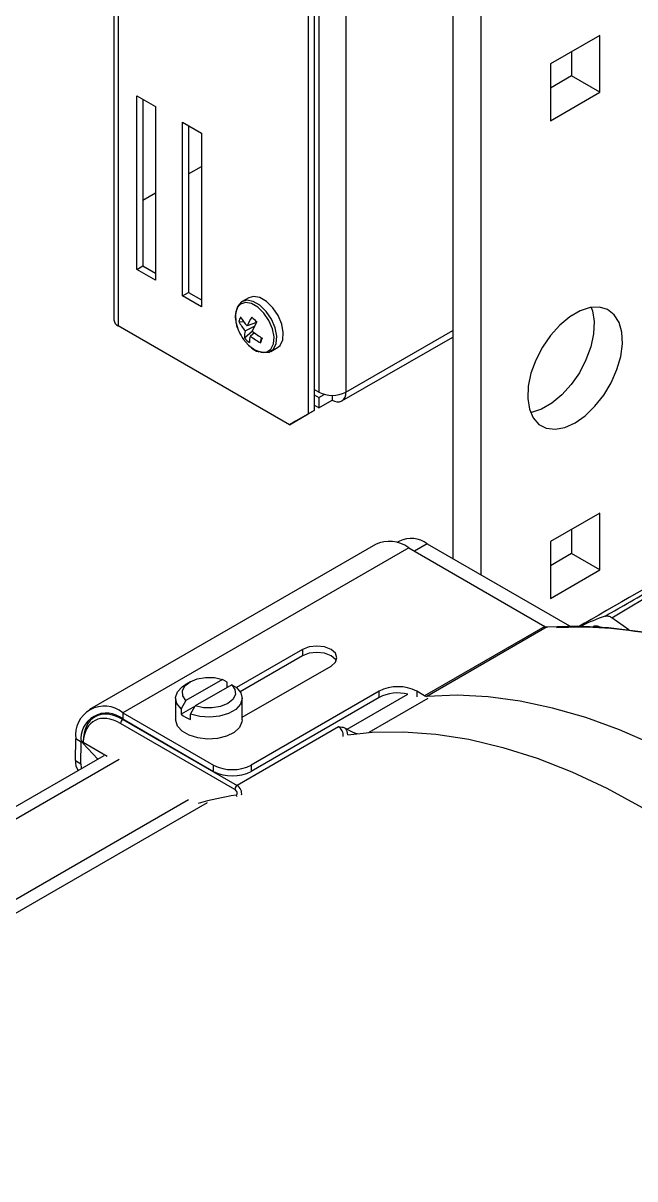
# Model space of a CAD drawing. Extents: x 7 to 135, y 1 to 99.
# Drawn here: x 91.56 to 94.44, y 81.06 to 86.49 of the extents above; entities that cross this region are included whole.
import ezdxf

# ---------------------------------------------------------------- set-up
doc = ezdxf.new("R2010")
doc.units = 0
doc.header["$MEASUREMENT"] = 0
doc.layers.add('OBJECT', color=7, linetype='CONTINUOUS')

msp = doc.modelspace()

# ---------------------------------------------------------------- linework, layer by layer
at = {"layer": 'OBJECT'}
for p, q in [((91.9903, 90.6275), (91.9903, 85.0955)), ((92.0108, 90.599), (92.0108, 85.0669)), ((92.9035, 89.9815), (92.9035, 84.6536)), ((92.9318, 89.9978), (92.9318, 84.6699)), ((92.953, 89.9366), (92.953, 84.7556)), ((93.0803, 89.9366), (93.0803, 84.7556)), ((93.5824, 89.1241), (93.5824, 83.9737)), ((93.7153, 89.0473), (93.7153, 83.897)), ((94.2732, 86.4331), (94.0413, 86.2992)), ((94.2732, 86.1653), (94.2732, 86.4331)), ((94.1403, 86.3564), (94.1403, 86.2421)), ((94.0413, 86.2992), (94.0413, 86.0314)), ((94.1403, 86.2421), (94.0413, 86.1849)), ((94.2732, 86.1653), (94.1403, 86.2421)), ((92.0974, 86.1494), (92.1858, 86.0984)), ((92.0974, 85.3329), (92.0974, 86.1494)), ((92.1257, 86.1331), (92.1257, 85.3492)), ((94.0413, 86.0314), (94.2732, 86.1653)), ((92.1858, 86.0984), (92.1858, 85.2818)), ((92.3131, 86.0249), (92.4015, 85.9739)), ((92.3131, 85.2084), (92.3131, 86.0249)), ((92.3414, 86.0086), (92.3414, 85.2247)), ((92.4015, 85.9739), (92.4015, 85.1573)), ((92.3414, 85.7823), (92.4015, 85.817)), ((92.1257, 85.6578), (92.1858, 85.6925)), ((92.0974, 85.3329), (92.1257, 85.3492)), ((92.1858, 85.2818), (92.0974, 85.3329)), ((92.1257, 85.3492), (92.1858, 85.3145)), ((92.3131, 85.2084), (92.3414, 85.2247)), ((92.4015, 85.1573), (92.3131, 85.2084)), ((92.3414, 85.2247), (92.4015, 85.19)), ((92.6239, 85.1992), (92.5932, 85.1814)), ((92.578, 85.0872), (92.6004, 85.0861)), ((92.6607, 85.0839), (92.6158, 85.067)), ((92.6586, 85.0831), (92.6602, 85.0831)), ((92.8152, 84.6025), (92.0108, 85.0669)), ((92.604, 85.0109), (92.641, 85.0444)), ((92.6074, 85.0435), (92.6509, 85.0658)), ((92.6507, 85.0346), (92.632, 85.0196)), ((93.0803, 84.7556), (93.5824, 85.0455)), ((92.5997, 85.0039), (92.6225, 84.9772)), ((92.68, 84.9878), (92.6843, 85.0118)), ((93.0617, 84.7144), (93.5824, 85.015)), ((92.7282, 84.9476), (92.7589, 84.9653)), ((92.953, 84.7556), (92.9318, 84.7679)), ((92.9318, 84.7434), (92.953, 84.7311)), ((92.953, 84.7311), (92.9779, 84.7455)), ((92.953, 84.7311), (92.953, 84.6822)), ((92.953, 84.6822), (93.0167, 84.7189)), ((93.0167, 84.7404), (93.0167, 84.7189)), ((92.8152, 84.6025), (92.9035, 84.6536)), ((92.9318, 84.6699), (92.8434, 84.6189)), ((92.9035, 84.6536), (92.9318, 84.6699)), ((92.953, 84.6822), (92.9318, 84.6944)), ((92.8434, 84.6189), (92.8152, 84.6025)), ((94.2732, 84.1876), (94.0413, 84.0538)), ((94.2732, 83.9198), (94.2732, 84.1876)), ((94.1403, 84.1109), (94.1403, 83.9966)), ((93.3326, 84.0558), (93.3199, 84.0485)), ((94.0413, 84.0538), (94.0413, 83.7859)), ((94.3305, 83.6955), (94.9391, 84.0605)), ((93.2191, 84.04), (91.8756, 83.2645)), ((93.3756, 84.0245), (92.0321, 83.249)), ((93.3756, 84.0245), (94.0159, 83.6549)), ((93.4626, 84.0429), (93.4032, 84.0086)), ((93.4626, 84.0429), (94.1309, 83.657)), ((94.1403, 83.9966), (94.0413, 83.9394)), ((94.2732, 83.9198), (94.1403, 83.9966)), ((94.0413, 83.7859), (94.2732, 83.9198)), ((94.4108, 83.6386), (94.3305, 83.6955)), ((94.0159, 83.6549), (93.4502, 83.3283)), ((94.0271, 83.6519), (93.4614, 83.3253)), ((92.8766, 83.546), (92.5671, 83.3674)), ((92.8766, 83.5166), (92.584, 83.3477)), ((92.8766, 83.546), (92.8766, 83.5166)), ((92.593, 83.2272), (93.0109, 83.4684)), ((92.5006, 83.4051), (92.329, 83.3061)), ((92.5231, 83.3928), (92.5006, 83.4051)), ((92.3482, 83.3941), (92.3262, 83.3814)), ((92.5445, 83.3798), (92.3729, 83.2808)), ((92.5231, 83.3675), (92.5231, 83.3928)), ((92.5445, 83.3798), (92.567, 83.3675)), ((93.2365, 83.3497), (92.6354, 83.0027)), ((93.2365, 83.3203), (93.2365, 83.3497)), ((93.4502, 83.3283), (93.4133, 83.3497)), ((93.4133, 83.3497), (93.4133, 83.3242)), ((92.2805, 83.3176), (92.2805, 83.2154)), ((92.329, 83.3061), (92.3065, 83.2678)), ((92.593, 83.2154), (92.593, 83.3176)), ((93.2365, 83.3203), (92.6354, 82.9733)), ((93.0861, 83.1711), (93.3719, 83.3361)), ((93.466, 83.3164), (93.1886, 83.1562)), ((91.9284, 83.2451), (91.901, 83.2293)), ((92.0321, 83.249), (92.4587, 83.0027)), ((92.0321, 83.249), (92.0321, 83.2196)), ((92.3725, 83.2801), (92.3065, 83.242)), ((92.3065, 83.2678), (92.3065, 83.242)), ((92.3504, 83.2425), (92.3729, 83.2808)), ((92.3504, 83.2167), (92.3504, 83.2425)), ((92.559, 82.8884), (92.0213, 83.1988)), ((92.0342, 83.2183), (92.0319, 83.217)), ((92.0319, 83.217), (92.5696, 82.9065)), ((92.0321, 83.2196), (92.4587, 82.9733)), ((93.0464, 83.1818), (92.5696, 82.9065)), ((91.8092, 83.0237), (91.8108, 83.1256)), ((91.8362, 83.1104), (91.8108, 83.1256)), ((93.0809, 83.1741), (93.0861, 83.1711)), ((91.8347, 83.0085), (91.8362, 83.1104)), ((91.8452, 83.1156), (91.8362, 83.1104)), ((91.9146, 83.0302), (91.8449, 83.106)), ((91.8456, 83.1107), (91.9591, 83.0452)), ((91.9431, 83.0463), (81.9297, 77.2657)), ((92.0146, 83.0284), (82.0393, 77.2698)), ((91.8092, 83.0237), (91.8347, 83.0085)), ((92.4587, 82.9733), (92.4587, 83.0027)), ((92.6354, 83.0027), (92.6354, 82.9733)), ((92.3416, 82.8397), (82.533, 77.1774)), ((92.4281, 82.8247), (82.6148, 77.1596))]:
    msp.add_line(p, q, dxfattribs=at)
at = {"layer": 'OBJECT', "flags": 128}
for points in [[(92.7589, 84.9653), (92.7713, 84.9758), (92.7839, 85.0017), (92.7865, 85.0364), (92.7788, 85.076), (92.7617, 85.1163), (92.7369, 85.1529), (92.7071, 85.1819), (92.6757, 85.2), (92.646, 85.2054), (92.6239, 85.1992)], [(92.6225, 84.9772), (92.6521, 84.9544), (92.6816, 84.9431), (92.708, 84.9443), (92.7283, 84.958), (92.7404, 84.9828), (92.7428, 85.0158), (92.7355, 85.0536), (92.7191, 85.0921), (92.6955, 85.127), (92.6671, 85.1546), (92.6372, 85.1719), (92.6088, 85.177), (92.5851, 85.1694), (92.5687, 85.1499), (92.5614, 85.1206), (92.5638, 85.0847), (92.5748, 85.0486)], [(92.6769, 84.9465), (92.6917, 84.9424), (92.7193, 84.9437), (92.7406, 84.9581), (92.7533, 84.984), (92.7559, 85.0187), (92.7482, 85.0583), (92.731, 85.0986), (92.7062, 85.1352), (92.6765, 85.1642), (92.645, 85.1823), (92.6153, 85.1877), (92.5905, 85.1797), (92.5733, 85.1593), (92.5681, 85.1446)], [(94.1572, 84.6114), (94.2051, 84.6451), (94.2508, 84.6892), (94.292, 84.7417), (94.327, 84.8001), (94.354, 84.8618), (94.3719, 84.9237), (94.3797, 84.9831), (94.377, 85.0372), (94.3642, 85.0833), (94.3416, 85.1194), (94.3104, 85.1438), (94.2721, 85.1553), (94.2284, 85.1535), (94.1813, 85.1383), (94.1332, 85.1105), (94.0861, 85.0713), (94.0424, 85.0228), (94.0041, 84.967), (93.9729, 84.9066), (93.9503, 84.8444), (93.9374, 84.7834), (93.9348, 84.7263), (93.9426, 84.6759), (93.9604, 84.6346), (93.9875, 84.6041), (94.0224, 84.5861), (94.0637, 84.5812), (94.1094, 84.5898), (94.1572, 84.6114)], [(94.2336, 85.1544), (94.2389, 85.1381), (94.2467, 85.0877), (94.2441, 85.0307), (94.2312, 84.9696), (94.2087, 84.9075), (94.1775, 84.8471), (94.1391, 84.7913), (94.0954, 84.7427), (94.0484, 84.7036), (94.0002, 84.6758), (93.9532, 84.6606), (93.948, 84.6597)], [(92.5748, 85.0486), (92.5759, 85.0461), (92.5777, 85.042)], [(94.0271, 83.6519), (94.1688, 83.6572), (94.3149, 83.6499), (94.4647, 83.63), (94.6178, 83.5974), (94.7736, 83.5524), (94.9314, 83.4952), (95.0908, 83.4258), (95.251, 83.3446), (95.4116, 83.252), (95.5718, 83.1481), (95.7312, 83.0335), (95.889, 82.9085), (96.0448, 82.7737), (96.1979, 82.6295), (96.3477, 82.4764), (96.4937, 82.3151), (96.6354, 82.1461)], [(93.0109, 83.4684), (93.0315, 83.4862), (93.0387, 83.5072), (93.0315, 83.5282), (93.0109, 83.546), (92.9801, 83.5579), (92.9437, 83.5621), (92.9074, 83.5579), (92.8766, 83.546)], [(93.0353, 83.4925), (93.0315, 83.4988), (93.0109, 83.5166), (92.9801, 83.5285), (92.9437, 83.5327), (92.9074, 83.5285), (92.8766, 83.5166)], [(92.329, 83.3061), (92.3141, 83.3282), (92.3125, 83.352), (92.3242, 83.3747), (92.3482, 83.3941), (92.3817, 83.4079), (92.4211, 83.4147), (92.4623, 83.4137), (92.5006, 83.4051)], [(92.3065, 83.2678), (92.2866, 83.2926), (92.2805, 83.3198), (92.2888, 83.3467), (92.3108, 83.371), (92.3262, 83.3814)], [(92.567, 83.3675), (92.5869, 83.3426), (92.5929, 83.3155), (92.5846, 83.2885), (92.5627, 83.2643), (92.5292, 83.2449), (92.4871, 83.2322), (92.4404, 83.2275), (92.3934, 83.231), (92.3504, 83.2425)], [(92.5445, 83.3798), (92.5594, 83.3577), (92.561, 83.3339), (92.5492, 83.3112), (92.5253, 83.2918), (92.4918, 83.278), (92.4524, 83.2712), (92.4112, 83.2722), (92.3729, 83.2808)], [(96.0698, 81.8196), (95.9281, 81.9885), (95.782, 82.1498), (95.6322, 82.3029), (95.4791, 82.4471), (95.3233, 82.582), (95.1655, 82.7069), (95.0061, 82.8215), (94.8459, 82.9254), (94.6853, 83.0181), (94.5251, 83.0992), (94.3657, 83.1686), (94.2079, 83.2259), (94.0521, 83.2709), (93.899, 83.3034), (93.7492, 83.3234), (93.6031, 83.3307), (93.4614, 83.3253)], [(92.593, 83.2154), (92.592, 83.2053), (92.58, 83.1793), (92.5552, 83.1565), (92.5199, 83.139), (92.4772, 83.1282), (92.4309, 83.1252), (92.3851, 83.1302), (92.344, 83.1428), (92.311, 83.1618), (92.2893, 83.1856), (92.2806, 83.212), (92.2805, 83.2154)], [(93.0891, 83.1455), (93.2044, 83.1572), (93.3515, 83.1596), (93.5032, 83.1485), (93.6588, 83.1239), (93.8176, 83.0859), (93.979, 83.0347), (94.1424, 82.9704), (94.3071, 82.8935), (94.4725, 82.804), (94.6379, 82.7025), (94.8026, 82.5893), (94.966, 82.4649), (95.1274, 82.3297), (95.2863, 82.1843), (95.4418, 82.0293), (95.5935, 81.8654), (95.7406, 81.6931), (95.8574, 81.5463)], [(91.8347, 83.0085), (91.8361, 82.9898), (91.837, 82.9851)]]:
    msp.add_lwpolyline(points, dxfattribs=at)
at = {"layer": 'OBJECT'}
for centre, radius, start, end in [((92.0253, 85.099), 0.0352, 185.694, 245.6258), ((92.6773, 85.0639), 0.102, 153.6867, 166.7853), ((92.7547, 85.1744), 0.197, 206.2462, 221.6173), ((92.7761, 85.2127), 0.2166, 208.5675, 222.2817), ((92.8653, 84.9548), 0.2735, 145.8252, 155.7867), ((93.2395, 85.7019), 0.8443, 224.6665, 226.8362), ((92.9985, 84.891), 0.389, 149.9009, 156.9945), ((92.7789, 85.1328), 0.2208, 204.276, 215.7186), ((92.6944, 85.0178), 0.0907, 163.532, 184.3714), ((92.8384, 85.2749), 0.3049, 229.495, 240.4105), ((92.7419, 85.1296), 0.182, 220.7139, 230.7895), ((92.7353, 84.9866), 0.1085, 162.3279, 178.9929), ((92.7965, 85.2164), 0.2565, 230.115, 243.0018), ((91.9946, 85.2465), 0.7326, 339.3259, 341.146), ((93.0167, 84.8785), 0.1383, 242.6097, 297.3903), ((93.0415, 84.7493), 0.0393, 230.7965, 9.214), ((93.2842, 83.8999), 0.1546, 53.7654, 114.9242), ((93.3867, 83.9398), 0.128, 53.6567, 115.0328), ((94.696, 82.5855), 1.186, 109.5562, 115.3825), ((94.0264, 83.6715), 0.0197, 237.6845, 272.0947), ((94.1764, 81.8774), 1.7735, 78.7526, 93.4267), ((93.3249, 83.1791), 0.1921, 62.6097, 117.3904), ((93.3252, 83.1483), 0.1935, 76.0494, 117.2982), ((93.4607, 83.345), 0.0197, 237.6845, 272.0947), ((91.9456, 83.1439), 0.1361, 50.5632, 187.7157), ((91.9556, 83.1266), 0.1204, 50.5632, 187.7156), ((92.4006, 83.3544), 0.1466, 230.059, 249.9463), ((92.0443, 83.1975), 0.0231, 122.6522, 176.7695), ((93.0251, 83.1451), 0.0425, 349.9356, 59.853), ((93.0256, 83.1427), 0.0636, 2.4731, 29.6164), ((93.1809, 83.3308), 0.1857, 239.287, 255.3374), ((91.8495, 83.1049), 0.00947, 117.4066, 146.7868), ((91.8803, 83.0188), 0.0713, 175.9979, 216.0294), ((92.5471, 83.1733), 0.1921, 242.6097, 297.3904), ((92.5471, 83.1439), 0.1921, 242.6097, 297.3904), ((92.5821, 82.8871), 0.0231, 122.6522, 176.7695), ((92.5792, 82.8673), 0.0158, 201.1248, 230.1395)]:
    msp.add_arc(centre, radius, start, end, dxfattribs=at)
for centre, major_axis, ratio, start_param, end_param in [((94.2694, 83.6008), (-0.0317, 0.051), 0.576988, 5.796896, 6.000889), ((92.0289, 83.0029), (-0.1267, 0.227), 0.586796, 5.506368, 7.056899), ((92.0182, 82.997), (-0.1192, 0.2141), 0.587367, 5.506906, 7.008834), ((91.8555, 83.0999), (0.0145, -0.0123), 0.149888, 3.574701, 4.026626), ((93.9351, 79.4418), (-1.8198, 3.2674), 0.587367, 6.069151, 6.149764), ((92.5588, 82.8757), (-0.0075, 0.0135), 0.587367, 2.927558, 5.506906), ((92.5694, 82.8816), (-0.015, 0.0264), 0.582463, 3.624514, 5.502369)]:
    msp.add_ellipse(centre, major_axis=major_axis, ratio=ratio, start_param=start_param, end_param=end_param, dxfattribs=at)
for points, knots in [([(92.5647, 85.138), (92.5633, 85.1331), (92.5591, 85.1183), (92.5626, 85.0881), (92.5681, 85.0619), (92.5747, 85.0492), (92.575, 85.0486)], [0, 0, 0, 0, 0.193202, 0.582745, 0.98024, 1, 1, 1, 1]), ([(92.6227, 84.977), (92.6276, 84.9726), (92.6421, 84.9597), (92.6584, 84.9481), (92.6692, 84.946), (92.6696, 84.946)], [0, 0, 0, 0, 0.332701, 0.971539, 1, 1, 1, 1]), ([(94.2991, 83.7031), (94.3381, 83.7255), (94.4197, 83.7724), (94.5457, 83.8437), (94.6755, 83.9161), (94.8066, 83.9884), (94.8944, 84.0362), (94.9391, 84.0605)], [0, 0, 0, 0, 0.187145, 0.391348, 0.595125, 0.793954, 1, 1, 1, 1]), ([(94.8412, 84.0265), (94.8306, 84.0209), (94.6261, 83.9116), (94.4025, 83.7864), (94.1918, 83.6631), (94.171, 83.6509)], [0, 0, 0, 0, 0.0468809, 0.9057859, 1, 1, 1, 1]), ([(94.2991, 83.7031), (94.3031, 83.7038), (94.3111, 83.7052), (94.3225, 83.7008), (94.3289, 83.6966), (94.3305, 83.6955)], [0, 0, 0, 0, 0.425022, 0.850045, 1, 1, 1, 1]), ([(94.2751, 83.6507), (94.2726, 83.6518), (94.265, 83.6554), (94.2537, 83.6572), (94.2457, 83.655), (94.2427, 83.6542)], [0, 0, 0, 0, 0.238953, 0.716824, 1, 1, 1, 1]), ([(93.0809, 83.1741), (93.0791, 83.175), (93.0697, 83.1797), (93.0565, 83.1808), (93.0465, 83.1818), (93.0464, 83.1818)], [0, 0, 0, 0, 0.182989, 0.994127, 1, 1, 1, 1]), ([(91.8456, 83.1107), (91.8448, 83.1111), (91.8432, 83.112), (91.8415, 83.1124), (91.8406, 83.1121), (91.8412, 83.1108), (91.8415, 83.1101)], [0, 0, 0, 0, 0.176636, 0.351696, 0.634342, 1, 1, 1, 1])]:
    msp.add_open_spline(points, degree=3, knots=knots, dxfattribs=at)

doc.saveas('drawing.dxf')
